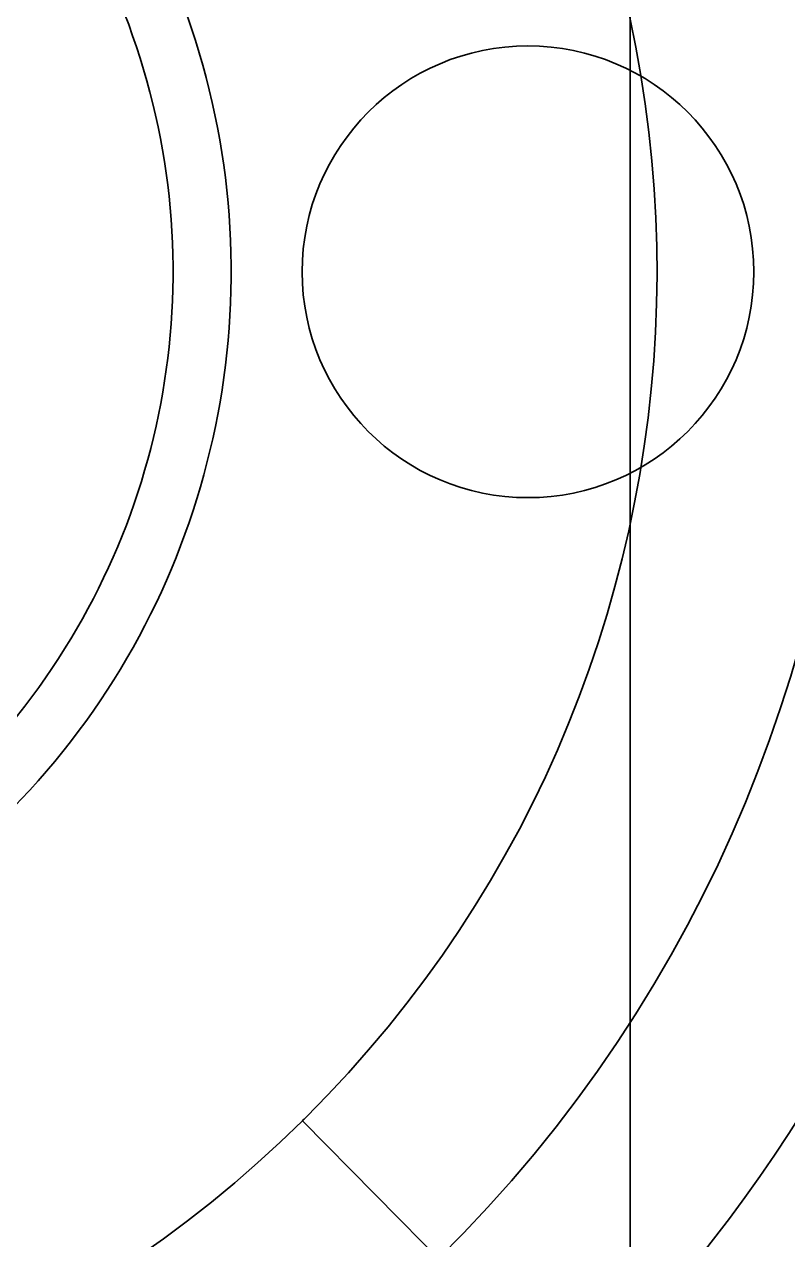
# Model space of a CAD drawing. Header units: millimetres. Extents: x -431 to 3717, y -325 to 2729.
# Drawn here: x 130.21 to 142.04, y 475 to 493.84 of the extents above; entities that cross this region are included whole.
import ezdxf

# ---------------------------------------------------------------- set-up
doc = ezdxf.new("R2010")
doc.units = ezdxf.units.MM

msp = doc.modelspace()

# ---------------------------------------------------------------- linework, layer by layer
at = {"color": 7, "linetype": 'Continuous', "lineweight": 35}
for p, q in [((139.601, 337), (139.601, 538.062)), ((139.601, 337), (139.601, 538.062)), ((134.519, 476.841), (138.736, 472.573))]:
    msp.add_line(p, q, dxfattribs=at)
msp.add_circle((138.015, 490), 3.5, dxfattribs=at)
msp.add_circle((138.015, 490), 3.5, dxfattribs=at)
for radius, start, end in [(24.5, 314.6585, 134.6585), (24.5, 314.6585, 134.6585), (21.5, 314.6585, 134.2993), (18.5, 314.9113, 134.6585), (24.5, 134.6585, 314.6585), (24.5, 134.6585, 314.6585), (21.5, 134.6585, 314.2993), (18.5, 134.9113, 314.6585), (11.9, 314.6585, 134.6585), (11, 314.6585, 134.6585), (11, 314.6585, 134.6585), (18.5, 314.6585, 314.9113)]:
    msp.add_arc((121.515, 490), radius, start, end, dxfattribs=at)

doc.saveas('drawing.dxf')
